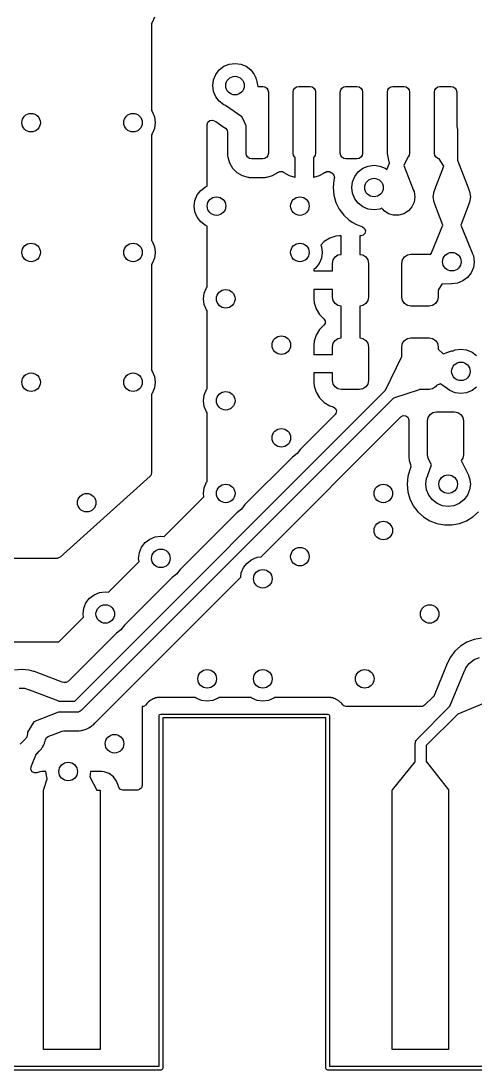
# Model space of a CAD drawing. Extents: x 90 to 175, y -109.5 to -35.9.
# Drawn here: x 111.23 to 123.47, y -109.55 to -81.26 of the extents above; entities that cross this region are included whole.
import ezdxf

# ---------------------------------------------------------------- set-up
doc = ezdxf.new("R2010")
doc.units = 0
doc.layers.add('BLACK', color=7, linetype='CONTINUOUS')

msp = doc.modelspace()

# ---------------------------------------------------------------- linework, layer by layer
at = {"layer": 'BLACK', "linetype": 'CONTINUOUS'}
for p, q in [((114.829555, -81.155291), (114.769615, -81.3)), ((114.769615, -81.3), (114.75, -81.325562)), ((114.75, -81.325562), (114.75, -83.674437)), ((116.480385, -82.7), (116.575736, -82.575736)), ((116.575736, -82.575736), (116.7, -82.480385)), ((116.7, -82.480385), (116.844709, -82.420445)), ((116.844709, -82.420445), (117, -82.4)), ((117, -82.4), (117.155291, -82.420445)), ((117.155291, -82.420445), (117.3, -82.480385)), ((117.3, -82.480385), (117.424264, -82.575736)), ((117.424264, -82.575736), (117.519615, -82.7)), ((116.4, -83), (116.420445, -82.844709)), ((116.420445, -82.844709), (116.480385, -82.7)), ((117.519615, -82.7), (117.551026, -82.775834)), ((117.551026, -82.775834), (117.557083, -82.781909)), ((117.557083, -82.781909), (117.557617, -82.783529)), ((117.557617, -82.783529), (117.562816, -82.804297)), ((117.562816, -82.804297), (117.579555, -82.844709)), ((117.579555, -82.844709), (117.5869, -82.900505)), ((116.420445, -83.155291), (116.4, -83)), ((116.480385, -83.3), (116.420445, -83.155291)), ((117.5869, -82.900505), (117.618067, -83.025)), ((117.618067, -83.025), (117.75, -83.025)), ((117.75, -83.025), (117.807403, -83.036418)), ((117.807403, -83.036418), (117.856066, -83.068934)), ((117.856066, -83.068934), (117.888582, -83.117597)), ((117.888582, -83.117597), (117.9, -83.175)), ((117.9, -83.175), (117.9, -84.825)), ((118.57, -83.175), (118.581418, -83.117597)), ((118.57, -84.825), (118.57, -83.175)), ((118.581418, -83.117597), (118.613934, -83.068934)), ((118.613934, -83.068934), (118.662597, -83.036418)), ((118.662597, -83.036418), (118.72, -83.025)), ((118.72, -83.025), (119.02, -83.025)), ((119.02, -83.025), (119.077403, -83.036418)), ((119.077403, -83.036418), (119.126066, -83.068934)), ((119.126066, -83.068934), (119.158582, -83.117597)), ((119.158582, -83.117597), (119.17, -83.175)), ((119.17, -83.175), (119.17, -84.825)), ((119.84, -83.175), (119.851418, -83.117597)), ((119.84, -84.825), (119.84, -83.175)), ((119.851418, -83.117597), (119.883934, -83.068934)), ((119.883934, -83.068934), (119.932597, -83.036418)), ((119.932597, -83.036418), (119.99, -83.025)), ((119.99, -83.025), (120.29, -83.025)), ((120.29, -83.025), (120.347403, -83.036418)), ((120.347403, -83.036418), (120.396066, -83.068934)), ((120.396066, -83.068934), (120.428582, -83.117597)), ((120.428582, -83.117597), (120.44, -83.175)), ((120.44, -83.175), (120.44, -84.825)), ((121.11, -83.175), (121.121418, -83.117597)), ((121.11, -84.825), (121.11, -83.175)), ((121.121418, -83.117597), (121.153934, -83.068934)), ((121.153934, -83.068934), (121.202597, -83.036418)), ((121.202597, -83.036418), (121.26, -83.025)), ((121.26, -83.025), (121.56, -83.025)), ((121.56, -83.025), (121.617403, -83.036418)), ((121.617403, -83.036418), (121.666066, -83.068934)), ((121.666066, -83.068934), (121.698582, -83.117597)), ((121.698582, -83.117597), (121.71, -83.175)), ((121.71, -83.175), (121.71, -84.825)), ((122.38, -83.175), (122.391418, -83.117597)), ((122.38, -84.825), (122.38, -83.175)), ((122.391418, -83.117597), (122.423934, -83.068934)), ((122.423934, -83.068934), (122.472597, -83.036418)), ((122.472597, -83.036418), (122.53, -83.025)), ((122.53, -83.025), (122.83, -83.025)), ((122.83, -83.025), (122.887403, -83.036418)), ((122.887403, -83.036418), (122.936066, -83.068934)), ((122.936066, -83.068934), (122.968582, -83.117597)), ((122.968582, -83.117597), (122.98, -83.175)), ((122.98, -83.175), (122.98, -83.990423)), ((116.575736, -83.424264), (116.480385, -83.3)), ((116.7, -83.519615), (116.575736, -83.424264)), ((114.75, -83.674437), (114.769615, -83.7)), ((114.769615, -83.7), (114.829555, -83.844709)), ((116.74026, -83.536291), (116.7, -83.519615)), ((117.186181, -83.839925), (116.74026, -83.536291)), ((114.829555, -83.844709), (114.85, -84)), ((114.85, -84), (114.829555, -84.155291)), ((116.25, -84.052618), (116.269685, -83.985579)), ((116.269685, -83.985579), (116.322489, -83.939824)), ((116.322489, -83.939824), (116.391647, -83.92988)), ((116.391647, -83.92988), (116.439275, -83.94719)), ((116.439275, -83.94719), (116.479621, -83.972171)), ((116.479621, -83.972171), (116.508672, -83.990158)), ((116.508672, -83.990158), (116.644556, -84.082684)), ((117.21761, -83.905651), (117.186181, -83.839925)), ((117.29585, -84.069269), (117.21761, -83.905651)), ((122.98, -83.990423), (122.980165, -83.990757)), ((122.980165, -83.990757), (122.98019, -83.991353)), ((122.98019, -83.991353), (122.98191, -84.102488)), ((114.769615, -84.3), (114.75, -84.325562)), ((114.829555, -84.155291), (114.769615, -84.3)), ((116.25, -85.709674), (116.25, -84.052618)), ((116.644556, -84.082684), (116.745291, -84.151276)), ((116.745291, -84.151276), (116.789625, -84.205278)), ((116.789625, -84.205278), (116.7995, -84.253771)), ((116.7995, -84.253771), (116.7995, -84.890696)), ((117.3, -84.073801), (117.29585, -84.069269)), ((117.3, -84.825), (117.3, -84.073801)), ((122.98191, -84.102488), (122.985015, -84.114074)), ((122.985015, -84.114074), (122.994889, -84.131177)), ((122.994889, -84.131177), (122.994889, -84.150925)), ((122.994889, -84.150925), (123, -84.17)), ((123, -84.17), (123, -85.003325)), ((114.75, -84.325562), (114.75, -87.174437)), ((117.311418, -84.882403), (117.3, -84.825)), ((117.9, -84.825), (117.888582, -84.882403)), ((118.581418, -84.882403), (118.57, -84.825)), ((119.17, -84.825), (119.158582, -84.882403)), ((119.851418, -84.882403), (119.84, -84.825)), ((120.44, -84.825), (120.428582, -84.882403)), ((121.121418, -84.882403), (121.11, -84.825)), ((121.71, -84.825), (121.698582, -84.882403)), ((122.391418, -84.882403), (122.38, -84.825)), ((116.7995, -84.890696), (116.802401, -84.927567)), ((116.802401, -84.927567), (116.802402, -84.927573)), ((116.802402, -84.927573), (116.848254, -85.085393)), ((116.848254, -85.085393), (116.848255, -85.085396)), ((116.848255, -85.085396), (116.931917, -85.226862)), ((117.343934, -84.931066), (117.311418, -84.882403)), ((117.392597, -84.963582), (117.343934, -84.931066)), ((117.45, -84.975), (117.392597, -84.963582)), ((117.75, -84.975), (117.45, -84.975)), ((117.807403, -84.963582), (117.75, -84.975)), ((117.856066, -84.931066), (117.807403, -84.963582)), ((117.888582, -84.882403), (117.856066, -84.931066)), ((118.613934, -84.931066), (118.581418, -84.882403)), ((118.62, -84.935119), (118.613934, -84.931066)), ((118.62, -85.472295), (118.62, -84.935119)), ((119.126066, -84.931066), (119.12, -84.935119)), ((119.12, -84.935119), (119.12, -85.472295)), ((119.158582, -84.882403), (119.126066, -84.931066)), ((119.883934, -84.931066), (119.851418, -84.882403)), ((119.932597, -84.963582), (119.883934, -84.931066)), ((119.99, -84.975), (119.932597, -84.963582)), ((120.29, -84.975), (119.99, -84.975)), ((120.347403, -84.963582), (120.29, -84.975)), ((120.396066, -84.931066), (120.347403, -84.963582)), ((120.428582, -84.882403), (120.396066, -84.931066)), ((120.594709, -85.170445), (120.75, -85.15)), ((120.75, -85.15), (120.905291, -85.170445)), ((121.097167, -85.266577), (121.16376, -85.093946)), ((121.122134, -84.883474), (121.121418, -84.882403)), ((121.12202, -84.885411), (121.122134, -84.883474)), ((121.16376, -85.093946), (121.12202, -84.885411)), ((121.664624, -84.934317), (121.558989, -85.152922)), ((121.558989, -85.152922), (121.807838, -85.798026)), ((121.664845, -84.931881), (121.664624, -84.934317)), ((121.666066, -84.931066), (121.664845, -84.931881)), ((121.698582, -84.882403), (121.666066, -84.931066)), ((122.423934, -84.931066), (122.391418, -84.882403)), ((122.472597, -84.963582), (122.423934, -84.931066)), ((122.508936, -84.97081), (122.472597, -84.963582)), ((122.509637, -84.974313), (122.508936, -84.97081)), ((122.634709, -85.169256), (122.509637, -84.974313)), ((123, -85.003325), (123.000246, -85.003427)), ((123.000246, -85.003427), (123.002889, -85.007489)), ((123.002889, -85.007489), (123.307838, -85.798026)), ((116.931917, -85.226862), (116.931923, -85.22687)), ((116.931923, -85.22687), (117.048129, -85.343076)), ((117.048129, -85.343076), (117.048133, -85.343079)), ((117.048133, -85.343079), (117.048135, -85.343081)), ((117.048135, -85.343081), (117.189602, -85.426744)), ((117.189602, -85.426744), (117.227994, -85.437898)), ((117.227994, -85.437898), (117.347426, -85.472597)), ((117.894191, -85.460505), (118.010398, -85.426744)), ((118.010398, -85.426744), (118.151865, -85.343081)), ((118.151865, -85.343081), (118.15187, -85.343076)), ((118.15187, -85.343076), (118.158026, -85.338301)), ((118.158026, -85.338301), (118.159839, -85.340638)), ((118.159839, -85.340638), (118.208949, -85.313798)), ((118.208949, -85.313798), (118.278643, -85.318756)), ((118.278643, -85.318756), (118.310996, -85.339551)), ((118.310996, -85.339551), (118.312278, -85.3379)), ((118.312278, -85.3379), (118.318447, -85.342685)), ((118.318447, -85.342685), (118.459801, -85.426281)), ((118.459801, -85.426281), (118.617514, -85.4721)), ((119.122486, -85.4721), (119.280198, -85.426281)), ((119.280198, -85.426281), (119.42155, -85.342686)), ((119.42155, -85.342686), (119.427717, -85.337903)), ((119.427717, -85.337903), (119.42963, -85.340369)), ((119.42963, -85.340369), (119.478222, -85.313802)), ((119.478222, -85.313802), (119.547917, -85.318749)), ((119.547917, -85.318749), (119.580762, -85.339853)), ((119.580762, -85.339853), (119.581969, -85.338298)), ((119.581969, -85.338298), (119.588138, -85.343083)), ((119.588138, -85.343083), (119.620059, -85.361961)), ((119.620059, -85.361961), (119.667743, -85.41303)), ((119.667743, -85.41303), (119.680246, -85.481772)), ((120.230385, -85.45), (120.325736, -85.325736)), ((120.325736, -85.325736), (120.45, -85.230385)), ((120.45, -85.230385), (120.594709, -85.170445)), ((120.905291, -85.170445), (121.05, -85.230385)), ((121.05, -85.230385), (121.097167, -85.266577)), ((122.392161, -85.798026), (122.634709, -85.169256)), ((116.2, -85.730385), (116.25, -85.709674)), ((117.347426, -85.472597), (117.347429, -85.472597)), ((117.347429, -85.472597), (117.347431, -85.472598)), ((117.347431, -85.472598), (117.359722, -85.473565)), ((117.359722, -85.473565), (117.384304, -85.4755)), ((117.384304, -85.4755), (117.384306, -85.4755)), ((117.384306, -85.4755), (117.815696, -85.4755)), ((117.815696, -85.4755), (117.834131, -85.474049)), ((117.834131, -85.474049), (117.852569, -85.472598)), ((117.852569, -85.472598), (117.852571, -85.472597)), ((117.852571, -85.472597), (117.852573, -85.472597)), ((117.852573, -85.472597), (117.894191, -85.460505)), ((118.617514, -85.4721), (118.617511, -85.4721)), ((118.617511, -85.4721), (118.619998, -85.472295)), ((118.619998, -85.472295), (118.62, -85.472295)), ((119.12, -85.472295), (119.120001, -85.472295)), ((119.120001, -85.472295), (119.122486, -85.4721)), ((119.663602, -85.546919), (119.644785, -85.749999)), ((119.676205, -85.502626), (119.663602, -85.546919)), ((119.680246, -85.481772), (119.676205, -85.502626)), ((120.15, -85.75), (120.170445, -85.594709)), ((120.170445, -85.594709), (120.230385, -85.45)), ((115.920445, -86.094709), (115.980385, -85.95)), ((115.980385, -85.95), (116.075736, -85.825736)), ((116.075736, -85.825736), (116.2, -85.730385)), ((119.644785, -85.749999), (119.644785, -85.75)), ((119.644785, -85.75), (119.663602, -85.953082)), ((119.663602, -85.953082), (119.719417, -86.149247)), ((120.170445, -85.905291), (120.15, -85.75)), ((120.230385, -86.05), (120.170445, -85.905291)), ((121.807618, -85.806978), (121.806449, -85.80812)), ((121.806449, -85.80812), (121.829746, -85.859134)), ((121.807838, -85.798026), (121.807618, -85.806978)), ((121.829746, -85.859134), (121.85, -86)), ((121.85, -86), (121.829746, -86.140866)), ((122.35, -86), (122.370254, -85.859134)), ((122.370254, -86.140866), (122.35, -86)), ((122.370254, -85.859134), (122.393591, -85.808031)), ((122.392259, -85.806694), (122.392161, -85.798026)), ((122.393591, -85.808031), (122.392259, -85.806694)), ((123.307618, -85.806978), (123.306449, -85.80812)), ((123.306449, -85.80812), (123.329746, -85.859134)), ((123.307838, -85.798026), (123.307618, -85.806978)), ((123.329746, -85.859134), (123.35, -86)), ((123.35, -86), (123.329746, -86.140866)), ((115.9, -86.25), (115.920445, -86.094709)), ((115.920445, -86.405291), (115.9, -86.25)), ((119.719417, -86.149247), (119.719422, -86.14926)), ((119.719422, -86.14926), (119.810327, -86.331821)), ((120.325736, -86.174264), (120.230385, -86.05)), ((120.45, -86.269615), (120.325736, -86.174264)), ((120.594709, -86.329555), (120.45, -86.269615)), ((121.770627, -86.27032), (121.67743, -86.377875)), ((121.829746, -86.140866), (121.770627, -86.27032)), ((122.39355, -86.191877), (122.370254, -86.140866)), ((122.392161, -86.201973), (122.392381, -86.193021)), ((122.609862, -86.766331), (122.392161, -86.201973)), ((122.392381, -86.193021), (122.39355, -86.191877)), ((123.307838, -86.201973), (123.090137, -86.766331)), ((123.329746, -86.140866), (123.306408, -86.191968)), ((123.306408, -86.191968), (123.30774, -86.193305)), ((123.30774, -86.193305), (123.307838, -86.201973)), ((115.980385, -86.55), (115.920445, -86.405291)), ((116.075736, -86.674264), (115.980385, -86.55)), ((119.810327, -86.331821), (119.933237, -86.494581)), ((119.933237, -86.494581), (120.083958, -86.63198)), ((120.75, -86.35), (120.594709, -86.329555)), ((120.905291, -86.329555), (120.75, -86.35)), ((120.960783, -86.306569), (120.905291, -86.329555)), ((120.973796, -86.321587), (120.960783, -86.306569)), ((120.988447, -86.342263), (120.973796, -86.321587)), ((120.989703, -86.343756), (120.988447, -86.342263)), ((120.99487, -86.345908), (120.989703, -86.343756)), ((121.02257, -86.377875), (120.99487, -86.345908)), ((121.142292, -86.454816), (121.02257, -86.377875)), ((121.278843, -86.494911), (121.142292, -86.454816)), ((121.421157, -86.494911), (121.278843, -86.494911)), ((121.557708, -86.454816), (121.421157, -86.494911)), ((121.67743, -86.377875), (121.557708, -86.454816)), ((116.2, -86.769615), (116.075736, -86.674264)), ((116.25, -86.790325), (116.2, -86.769615)), ((116.25, -88), (116.25, -86.790325)), ((120.083958, -86.63198), (120.08396, -86.631982)), ((120.08396, -86.631982), (120.183141, -86.693392)), ((120.183141, -86.693392), (120.257363, -86.739348)), ((120.257363, -86.739348), (120.440701, -86.810373)), ((120.440701, -86.810373), (120.496102, -86.852946)), ((120.496102, -86.852946), (120.519693, -86.918713)), ((122.300174, -87.509584), (122.609862, -86.766331)), ((123.090137, -86.766331), (123.399825, -87.509584)), ((119.554785, -87.115096), (119.406808, -87.20637)), ((119.55479, -87.115094), (119.554785, -87.115096)), ((119.719826, -87.060407), (119.55479, -87.115094)), ((119.821684, -87.05), (119.719826, -87.060407)), ((119.865, -87.05), (119.821684, -87.05)), ((119.865, -87.551243), (119.865, -87.05)), ((120.395907, -87.05), (120.365, -87.05)), ((120.365, -87.05), (120.365, -87.551243)), ((120.453958, -87.035572), (120.395907, -87.05)), ((120.503982, -86.986793), (120.453958, -87.035572)), ((120.519693, -86.918713), (120.503982, -86.986793)), ((114.75, -87.174437), (114.769615, -87.2)), ((114.769615, -87.2), (114.829555, -87.344709)), ((114.829555, -87.344709), (114.85, -87.5)), ((119.406808, -87.20637), (119.311663, -87.301514)), ((119.311663, -87.301514), (119.329555, -87.344709)), ((119.329555, -87.344709), (119.35, -87.5)), ((114.829555, -87.655291), (114.769615, -87.8)), ((114.85, -87.5), (114.829555, -87.655291)), ((119.329555, -87.655291), (119.269615, -87.8)), ((119.35, -87.5), (119.329555, -87.655291)), ((119.6275, -87.79375), (119.646054, -87.700471)), ((119.646054, -87.700471), (119.698893, -87.621393)), ((119.698893, -87.621393), (119.777971, -87.568554)), ((119.777971, -87.568554), (119.865, -87.551243)), ((120.365, -87.551243), (120.452029, -87.568554)), ((120.452029, -87.568554), (120.531107, -87.621393)), ((120.531107, -87.621393), (120.583946, -87.700471)), ((120.583946, -87.700471), (120.6025, -87.79375)), ((121.5025, -87.79375), (121.521054, -87.700471)), ((121.521054, -87.700471), (121.573893, -87.621393)), ((121.573893, -87.621393), (121.652971, -87.568554)), ((121.652971, -87.568554), (121.74625, -87.55)), ((121.74625, -87.55), (122.23375, -87.55)), ((122.23375, -87.55), (122.239999, -87.551243)), ((122.239999, -87.551243), (122.242754, -87.55073)), ((122.242754, -87.55073), (122.273965, -87.553262)), ((122.273965, -87.553262), (122.290361, -87.528432)), ((122.290361, -87.528432), (122.297778, -87.523418)), ((122.297778, -87.523418), (122.299891, -87.523618)), ((122.299891, -87.523618), (122.301454, -87.519845)), ((122.300158, -87.518545), (122.300172, -87.50959)), ((122.301454, -87.519845), (122.300158, -87.518545)), ((122.300172, -87.50959), (122.300174, -87.509584)), ((123.399844, -87.518539), (123.398544, -87.519843)), ((123.398544, -87.519843), (123.429555, -87.594709)), ((123.399825, -87.509584), (123.399844, -87.518539)), ((123.429555, -87.594709), (123.45, -87.75)), ((114.769615, -87.8), (114.75, -87.825562)), ((114.75, -87.825562), (114.75, -90.674437)), ((119.174264, -87.924264), (119.1275, -87.960147)), ((119.1275, -87.960147), (119.1275, -88)), ((119.269615, -87.8), (119.174264, -87.924264)), ((119.6275, -88), (119.6275, -87.79375)), ((120.6025, -87.79375), (120.6025, -88.70625)), ((121.5025, -88.70625), (121.5025, -87.79375)), ((123.429555, -87.905291), (123.369615, -88.05)), ((123.45, -87.75), (123.429555, -87.905291)), ((116.25, -88.424437), (116.25, -88)), ((119.1275, -88), (119.6275, -88)), ((123.15, -88.269615), (123.005291, -88.329555)), ((123.274264, -88.174264), (123.15, -88.269615)), ((123.369615, -88.05), (123.274264, -88.174264)), ((116.170445, -88.594709), (116.230385, -88.45)), ((116.230385, -88.45), (116.25, -88.424437)), ((119.6275, -88.5), (119.1275, -88.5)), ((119.1275, -88.5), (119.1275, -88.755815)), ((119.6275, -88.70625), (119.6275, -88.5)), ((122.483375, -88.52012), (122.4775, -88.524532)), ((122.4775, -88.524532), (122.4775, -88.70625)), ((122.582681, -88.35215), (122.483375, -88.52012)), ((122.838407, -88.350093), (122.582681, -88.35215)), ((122.841351, -88.348861), (122.838407, -88.350093)), ((122.85, -88.35), (122.841351, -88.348861)), ((123.005291, -88.329555), (122.85, -88.35)), ((116.15, -88.75), (116.170445, -88.594709)), ((116.170445, -88.905291), (116.15, -88.75)), ((119.1275, -88.755815), (119.137907, -88.857673)), ((119.646054, -88.799529), (119.6275, -88.70625)), ((119.698893, -88.878607), (119.646054, -88.799529)), ((120.583946, -88.799529), (120.531107, -88.878607)), ((120.6025, -88.70625), (120.583946, -88.799529)), ((121.521054, -88.799529), (121.5025, -88.70625)), ((121.573893, -88.878607), (121.521054, -88.799529)), ((122.458946, -88.799529), (122.406107, -88.878607)), ((122.4775, -88.70625), (122.458946, -88.799529)), ((116.230385, -89.05), (116.170445, -88.905291)), ((116.25, -89.075562), (116.230385, -89.05)), ((116.25, -91.174437), (116.25, -89.075562)), ((119.137907, -88.857673), (119.192594, -89.022709)), ((119.192594, -89.022709), (119.192596, -89.022714)), ((119.192596, -89.022714), (119.28387, -89.170691)), ((119.777971, -88.931446), (119.698893, -88.878607)), ((119.865, -88.948756), (119.777971, -88.931446)), ((119.865, -89.801243), (119.865, -88.948756)), ((120.452029, -88.931446), (120.365, -88.948756)), ((120.365, -88.948756), (120.365, -89.801243)), ((120.531107, -88.878607), (120.452029, -88.931446)), ((121.652971, -88.931446), (121.573893, -88.878607)), ((121.74625, -88.95), (121.652971, -88.931446)), ((122.23375, -88.95), (121.74625, -88.95)), ((122.327029, -88.931446), (122.23375, -88.95)), ((122.406107, -88.878607), (122.327029, -88.931446)), ((119.28387, -89.170691), (119.400498, -89.287319)), ((119.400498, -89.287319), (119.433983, -89.348642)), ((119.433983, -89.348642), (119.428999, -89.418334)), ((119.28387, -89.579308), (119.192596, -89.727285)), ((119.400498, -89.462681), (119.28387, -89.579308)), ((119.428999, -89.418334), (119.400498, -89.462681)), ((119.137907, -89.892326), (119.1275, -89.994184)), ((119.192594, -89.72729), (119.137907, -89.892326)), ((119.192596, -89.727285), (119.192594, -89.72729)), ((119.6275, -90.04375), (119.646054, -89.950471)), ((119.646054, -89.950471), (119.698893, -89.871393)), ((119.698893, -89.871393), (119.777971, -89.818554)), ((119.777971, -89.818554), (119.865, -89.801243)), ((120.365, -89.801243), (120.452029, -89.818554)), ((120.452029, -89.818554), (120.531107, -89.871393)), ((120.531107, -89.871393), (120.583946, -89.950471)), ((120.583946, -89.950471), (120.6025, -90.04375)), ((121.5025, -90.04375), (121.521054, -89.950471)), ((121.521054, -89.950471), (121.573893, -89.871393)), ((121.573893, -89.871393), (121.652971, -89.818554)), ((121.652971, -89.818554), (121.74625, -89.8)), ((121.74625, -89.8), (122.23375, -89.8)), ((122.23375, -89.8), (122.327029, -89.818554)), ((122.327029, -89.818554), (122.406107, -89.871393)), ((122.406107, -89.871393), (122.458946, -89.950471)), ((122.458946, -89.950471), (122.4775, -90.04375)), ((119.1275, -89.994184), (119.1275, -90.25)), ((119.1275, -90.25), (119.6275, -90.25)), ((119.6275, -90.25), (119.6275, -90.04375)), ((120.6025, -90.04375), (120.6025, -90.95625)), ((121.5025, -90.303724), (121.5025, -90.04375)), ((122.4775, -90.04375), (122.4775, -90.109618)), ((122.4775, -90.109618), (122.478208, -90.10941)), ((122.478208, -90.10941), (122.484925, -90.112466)), ((122.484925, -90.112466), (122.613613, -90.231841)), ((122.613613, -90.231841), (122.85364, -90.156666)), ((122.85364, -90.156666), (122.862558, -90.157463)), ((122.862558, -90.157463), (122.863949, -90.158983)), ((122.863949, -90.158983), (122.938164, -90.128243)), ((122.938164, -90.128243), (123.093455, -90.107798)), ((123.093455, -90.107798), (123.248746, -90.128243)), ((123.248746, -90.128243), (123.393455, -90.188183)), ((123.393455, -90.188183), (123.517719, -90.283534)), ((121.060518, -91.213479), (121.497704, -90.308001)), ((121.497704, -90.308001), (121.5025, -90.303724)), ((114.75, -90.674437), (114.769615, -90.7)), ((114.769615, -90.7), (114.829555, -90.844709)), ((119.6275, -90.75), (119.1275, -90.75)), ((119.1275, -90.75), (119.1275, -91.005815)), ((119.6275, -90.95625), (119.6275, -90.75)), ((114.829555, -90.844709), (114.85, -91)), ((114.85, -91), (114.829555, -91.155291)), ((119.1275, -91.005815), (119.137907, -91.107673)), ((119.646054, -91.049529), (119.6275, -90.95625)), ((119.698893, -91.128607), (119.646054, -91.049529)), ((120.583946, -91.049529), (120.531107, -91.128607)), ((120.6025, -90.95625), (120.583946, -91.049529)), ((122.432724, -91.088771), (122.406107, -91.128607)), ((122.438833, -91.088645), (122.432724, -91.088771)), ((122.538859, -91.04476), (122.438833, -91.088645)), ((122.661218, -91.126721), (122.538859, -91.04476)), ((112.677868, -99.6), (121.059369, -91.218498)), ((114.769615, -91.3), (114.75, -91.325562)), ((114.75, -91.325562), (114.75, -93.444775)), ((114.829555, -91.155291), (114.769615, -91.3)), ((116.15, -91.5), (116.170445, -91.344709)), ((116.170445, -91.344709), (116.230385, -91.2)), ((116.230385, -91.2), (116.25, -91.174437)), ((119.137907, -91.107673), (119.192594, -91.272709)), ((119.192594, -91.272709), (119.192596, -91.272714)), ((119.192596, -91.272714), (119.28387, -91.420691)), ((119.777971, -91.181446), (119.698893, -91.128607)), ((119.87125, -91.2), (119.777971, -91.181446)), ((120.35875, -91.2), (119.87125, -91.2)), ((120.452029, -91.181446), (120.35875, -91.2)), ((120.531107, -91.128607), (120.452029, -91.181446)), ((121.059369, -91.218498), (121.060518, -91.213479)), ((121.971513, -91.202597), (121.275871, -91.430852)), ((121.975814, -91.2), (121.971513, -91.202597)), ((122.23375, -91.2), (121.975814, -91.2)), ((122.327029, -91.181446), (122.23375, -91.2)), ((122.406107, -91.128607), (122.327029, -91.181446)), ((122.666275, -91.128262), (122.661218, -91.126721)), ((122.669191, -91.132062), (122.666275, -91.128262)), ((122.793455, -91.227413), (122.669191, -91.132062)), ((122.938164, -91.287353), (122.793455, -91.227413)), ((123.093455, -91.307798), (122.938164, -91.287353)), ((123.248746, -91.287353), (123.093455, -91.307798)), ((123.393455, -91.227413), (123.248746, -91.287353)), ((123.517719, -91.132062), (123.393455, -91.227413)), ((121.271603, -91.430528), (112.846066, -99.856066)), ((116.170445, -91.655291), (116.15, -91.5)), ((116.230385, -91.8), (116.170445, -91.655291)), ((119.28387, -91.420691), (119.406808, -91.543629)), ((119.406808, -91.543629), (119.554785, -91.634903)), ((119.554785, -91.634903), (119.554792, -91.634906)), ((119.554792, -91.634906), (119.649649, -91.666338)), ((119.649649, -91.666338), (119.707094, -91.70611)), ((121.275871, -91.430852), (121.271603, -91.430528)), ((116.25, -91.825562), (116.230385, -91.8)), ((116.25, -93.674437), (116.25, -91.825562)), ((117.703295, -95.706648), (121.477819, -91.932126)), ((119.698327, -91.871725), (118.768172, -92.801879)), ((119.721603, -91.839402), (119.698327, -91.871725)), ((119.707094, -91.70611), (119.733918, -91.770626)), ((119.733918, -91.770626), (119.721603, -91.839402)), ((121.477819, -91.932126), (121.539142, -91.898641)), ((121.539142, -91.898641), (121.608834, -91.903625)), ((121.608834, -91.903625), (121.664767, -91.945497)), ((121.664767, -91.945497), (121.689184, -92.010961)), ((122.19, -92.04375), (122.208554, -91.950471)), ((122.208554, -91.950471), (122.261393, -91.871393)), ((122.261393, -91.871393), (122.340471, -91.818554)), ((122.340471, -91.818554), (122.43375, -91.8)), ((122.43375, -91.8), (122.92125, -91.8)), ((122.92125, -91.8), (123.014529, -91.818554)), ((123.014529, -91.818554), (123.093607, -91.871393)), ((123.093607, -91.871393), (123.146446, -91.950471)), ((123.146446, -91.950471), (123.165, -92.04375)), ((121.689184, -92.010961), (121.6895, -92.019807)), ((121.6895, -92.019807), (121.6895, -93.005855)), ((122.19, -92.95625), (122.19, -92.04375)), ((123.165, -92.04375), (123.165, -92.95625)), ((118.551879, -93.018172), (117.268171, -94.301881)), ((118.674264, -92.924264), (118.551879, -93.018172)), ((118.768172, -92.801879), (118.674264, -92.924264)), ((121.6895, -93.005855), (121.699913, -93.107778)), ((122.208554, -93.049529), (122.19, -92.95625)), ((122.21187, -93.054492), (122.208554, -93.049529)), ((122.212008, -93.056448), (122.21187, -93.054492)), ((122.297361, -93.227431), (122.212008, -93.056448)), ((123.146446, -93.049529), (123.102369, -93.115493)), ((123.165, -92.95625), (123.146446, -93.049529)), ((121.699913, -93.107778), (121.737423, -93.220976)), ((121.719421, -93.350738), (121.714729, -93.367228)), ((121.720111, -93.348956), (121.719421, -93.350738)), ((121.72157, -93.344743), (121.720111, -93.348956)), ((121.721699, -93.344324), (121.72157, -93.344743)), ((121.736861, -93.300638), (121.721699, -93.344324)), ((121.739825, -93.290804), (121.736861, -93.300638)), ((121.737423, -93.220976), (121.739825, -93.290804)), ((122.199284, -93.509983), (122.297361, -93.227431)), ((123.102369, -93.115493), (123.268479, -93.44852)), ((114.708952, -93.536943), (112.285369, -95.718168)), ((114.730315, -93.511814), (114.708952, -93.536943)), ((114.75, -93.444775), (114.730315, -93.511814)), ((121.663602, -93.546919), (121.644785, -93.749999)), ((121.709007, -93.387336), (121.663602, -93.546919)), ((121.710071, -93.383014), (121.709007, -93.387336)), ((121.71039, -93.381479), (121.710071, -93.383014)), ((121.714729, -93.367228), (121.71039, -93.381479)), ((122.15, -93.75), (122.170445, -93.594709)), ((122.170445, -93.594709), (122.201344, -93.520109)), ((122.199521, -93.51828), (122.199284, -93.509983)), ((122.201344, -93.520109), (122.199521, -93.51828)), ((123.268479, -93.44852), (123.269615, -93.45)), ((123.269615, -93.45), (123.271561, -93.454698)), ((123.271561, -93.454698), (123.298735, -93.509178)), ((123.299361, -93.518111), (123.298322, -93.519306)), ((123.298322, -93.519306), (123.329555, -93.594709)), ((123.298735, -93.509178), (123.299361, -93.518111)), ((123.329555, -93.594709), (123.35, -93.75)), ((116.15, -94), (116.170445, -93.844709)), ((116.170445, -93.844709), (116.230385, -93.7)), ((116.230385, -93.7), (116.25, -93.674437)), ((121.644785, -93.749999), (121.644785, -93.75)), ((121.644785, -93.75), (121.663602, -93.953082)), ((122.170445, -93.905291), (122.15, -93.75)), ((122.230385, -94.05), (122.170445, -93.905291)), ((123.329555, -93.905291), (123.269615, -94.05)), ((123.35, -93.75), (123.329555, -93.905291)), ((115.088366, -95.161633), (116.161633, -94.088366)), ((116.161633, -94.088366), (116.15, -94)), ((121.663602, -93.953082), (121.719417, -94.149247)), ((121.719417, -94.149247), (121.719422, -94.14926)), ((121.719422, -94.14926), (121.810327, -94.331821)), ((122.325736, -94.174264), (122.230385, -94.05)), ((122.45, -94.269615), (122.325736, -94.174264)), ((123.174264, -94.174264), (123.05, -94.269615)), ((123.269615, -94.05), (123.174264, -94.174264)), ((117.174264, -94.424264), (117.051881, -94.518171)), ((117.268171, -94.301881), (117.174264, -94.424264)), ((121.810327, -94.331821), (121.933237, -94.494581)), ((121.933237, -94.494581), (122.083958, -94.63198)), ((122.594709, -94.329555), (122.45, -94.269615)), ((122.75, -94.35), (122.594709, -94.329555)), ((122.905291, -94.329555), (122.75, -94.35)), ((123.05, -94.269615), (122.905291, -94.329555)), ((123.416041, -94.631981), (123.566764, -94.494579)), ((117.051881, -94.518171), (115.51817, -96.051883)), ((122.083958, -94.63198), (122.08396, -94.631982)), ((122.08396, -94.631982), (122.111849, -94.64925)), ((122.111849, -94.64925), (122.257363, -94.739348)), ((122.257363, -94.739348), (122.447544, -94.813024)), ((123.052456, -94.813024), (123.242637, -94.739348)), ((123.242637, -94.739348), (123.416041, -94.631981)), ((122.447544, -94.813024), (122.648024, -94.8505)), ((122.648024, -94.8505), (122.648026, -94.8505)), ((122.648026, -94.8505), (122.851974, -94.8505)), ((122.851974, -94.8505), (122.851976, -94.8505)), ((122.851976, -94.8505), (123.052456, -94.813024)), ((114.480385, -95.45), (114.575736, -95.325736)), ((114.575736, -95.325736), (114.7, -95.230385)), ((114.7, -95.230385), (114.844709, -95.170445)), ((114.844709, -95.170445), (115, -95.15)), ((115, -95.15), (115.088366, -95.161633)), ((114.4, -95.75), (114.420445, -95.594709)), ((114.420445, -95.594709), (114.480385, -95.45)), ((112.202417, -95.75), (110.075563, -95.75)), ((112.22237, -95.748384), (112.202417, -95.75)), ((112.285369, -95.718168), (112.22237, -95.748384)), ((113.588366, -96.661633), (114.411633, -95.838366)), ((114.411633, -95.838366), (114.4, -95.75)), ((117.230385, -96.0005), (117.325736, -95.876236)), ((117.325736, -95.876236), (117.45, -95.780885)), ((117.45, -95.780885), (117.594709, -95.720945)), ((117.594709, -95.720945), (117.703295, -95.706648)), ((115.424264, -96.174264), (115.301883, -96.268169)), ((115.51817, -96.051883), (115.424264, -96.174264)), ((117.156148, -96.253795), (117.170445, -96.145209)), ((117.170445, -96.145209), (117.230385, -96.0005)), ((113.223713, -100.186231), (117.156148, -96.253795)), ((115.301883, -96.268169), (114.018168, -97.551884)), ((113.075736, -96.825736), (113.2, -96.730385)), ((113.2, -96.730385), (113.344709, -96.670445)), ((113.344709, -96.670445), (113.5, -96.65)), ((113.5, -96.65), (113.588366, -96.661633)), ((112.920445, -97.094709), (112.980385, -96.95)), ((112.980385, -96.95), (113.075736, -96.825736)), ((112.9, -97.25), (112.920445, -97.094709)), ((112.911633, -97.338366), (112.9, -97.25)), ((112.25, -98), (112.911633, -97.338366)), ((114.018168, -97.551884), (113.924264, -97.674264)), ((113.801885, -97.768168), (112.506873, -99.063181)), ((113.924264, -97.674264), (113.801885, -97.768168)), ((109.790014, -98), (112.25, -98)), ((123.083958, -98.118019), (122.933237, -98.255418)), ((123.08396, -98.118017), (123.083958, -98.118019)), ((123.257357, -98.010655), (123.08396, -98.118017)), ((123.257364, -98.010651), (123.257357, -98.010655)), ((123.447541, -97.936977), (123.257364, -98.010651)), ((123.447544, -97.936976), (123.447541, -97.936976)), ((123.447541, -97.936976), (123.447541, -97.936977)), ((123.648024, -97.8995), (123.447544, -97.936976)), ((122.810327, -98.418178), (122.735026, -98.569403)), ((122.933237, -98.255418), (122.810327, -98.418178)), ((123.45, -98.480385), (123.594709, -98.420445)), ((122.72379, -98.588742), (122.370966, -99.445597)), ((122.723792, -98.588737), (122.72379, -98.588742)), ((122.732913, -98.573291), (122.723792, -98.588737)), ((122.735026, -98.569403), (122.732913, -98.573291)), ((123.199375, -98.774865), (123.230385, -98.7)), ((123.230385, -98.7), (123.325736, -98.575736)), ((123.325736, -98.575736), (123.45, -98.480385)), ((111.25, -98.744659), (111.05387, -98.763975)), ((111.44613, -98.763975), (111.25, -98.744659)), ((111.569122, -98.801284), (111.44613, -98.763975)), ((111.588838, -98.80555), (111.569122, -98.801284)), ((111.588888, -98.805556), (111.588838, -98.80555)), ((111.588893, -98.805557), (111.588888, -98.805556)), ((111.588896, -98.805558), (111.588893, -98.805557)), ((111.633903, -98.820534), (111.588896, -98.805558)), ((111.633911, -98.820537), (111.633903, -98.820534)), ((112.335541, -99.091191), (111.63391, -98.820536)), ((111.63391, -98.820536), (111.633911, -98.820537)), ((122.798374, -99.735253), (123.191215, -98.781212)), ((123.191215, -98.781212), (123.197533, -98.774869)), ((123.197533, -98.774869), (123.199375, -98.774865)), ((111.178843, -99.255089), (111.321157, -99.255089)), ((111.321157, -99.255089), (111.447581, -99.29221)), ((111.447581, -99.29221), (111.451973, -99.292161)), ((111.451973, -99.292161), (112.242511, -99.597111)), ((112.380169, -99.0995), (112.335541, -99.091191)), ((112.419192, -99.0995), (112.380169, -99.0995)), ((112.44555, -99.096666), (112.419192, -99.0995)), ((112.506873, -99.063181), (112.44555, -99.096666)), ((114.726625, -99.574623), (114.706, -99.592495)), ((114.726628, -99.574621), (114.726625, -99.574623)), ((114.751461, -99.56328), (114.726628, -99.574621)), ((114.766982, -99.554805), (114.751461, -99.56328)), ((114.789945, -99.540048), (114.766982, -99.554805)), ((114.789947, -99.540047), (114.789945, -99.540047)), ((114.789945, -99.540047), (114.789945, -99.540048)), ((114.803171, -99.536163), (114.789947, -99.540047)), ((114.816141, -99.532355), (114.803171, -99.536163)), ((114.83271, -99.526175), (114.816141, -99.532355)), ((114.857541, -99.514835), (114.83271, -99.526175)), ((114.857544, -99.514834), (114.857541, -99.514835)), ((114.884568, -99.510948), (114.857544, -99.514834)), ((114.901842, -99.50719), (114.884568, -99.510948)), ((114.928034, -99.499501), (114.901842, -99.50719)), ((114.928036, -99.4995), (114.928034, -99.499501)), ((114.928039, -99.4995), (114.928036, -99.4995)), ((115.071961, -99.4995), (114.928039, -99.4995)), ((115.923786, -99.4995), (115.071961, -99.4995)), ((115.95, -99.519615), (115.923786, -99.4995)), ((116.094709, -99.579555), (115.95, -99.519615)), ((116.25, -99.6), (116.094709, -99.579555)), ((116.405291, -99.579555), (116.25, -99.6)), ((116.55, -99.519615), (116.405291, -99.579555)), ((116.576214, -99.4995), (116.55, -99.519615)), ((117.423786, -99.4995), (116.576214, -99.4995)), ((117.45, -99.519615), (117.423786, -99.4995)), ((117.594709, -99.579555), (117.45, -99.519615)), ((117.75, -99.6), (117.594709, -99.579555)), ((117.905291, -99.579555), (117.75, -99.6)), ((118.05, -99.519615), (117.905291, -99.579555)), ((118.076214, -99.4995), (118.05, -99.519615)), ((119.535799, -99.4995), (118.076214, -99.4995)), ((119.571961, -99.4995), (119.535799, -99.4995)), ((119.571963, -99.4995), (119.571961, -99.4995)), ((119.598154, -99.50719), (119.571963, -99.4995)), ((119.615423, -99.510947), (119.598154, -99.50719)), ((119.642457, -99.514835), (119.615423, -99.510947)), ((119.667288, -99.526174), (119.642457, -99.514835)), ((119.683858, -99.532355), (119.667288, -99.526174)), ((119.710051, -99.540046), (119.683858, -99.532355)), ((119.710053, -99.540047), (119.710051, -99.540046)), ((119.733017, -99.554805), (119.710053, -99.540047)), ((119.733019, -99.554806), (119.733017, -99.554805)), ((119.748541, -99.563282), (119.733019, -99.554806)), ((119.773373, -99.574623), (119.748541, -99.563282)), ((119.787007, -99.586437), (119.773373, -99.574623)), ((119.794, -99.592496), (119.787007, -99.586437)), ((122.343987, -99.486065), (122.116372, -99.713681)), ((122.370966, -99.445597), (122.343987, -99.486065)), ((123.968785, -99.558785), (123.01475, -99.951624)), ((112.242511, -99.597111), (112.245545, -99.6)), ((112.245545, -99.6), (112.677868, -99.6)), ((112.828964, -99.865939), (112.815, -99.879904)), ((112.846066, -99.856066), (112.828964, -99.865939)), ((114.500379, -99.74962), (114.5, -99.75)), ((114.5, -99.75), (114.5, -99.915696)), ((114.532714, -99.744966), (114.500379, -99.74962)), ((114.591478, -99.707173), (114.532714, -99.744966)), ((114.59252, -99.705972), (114.591478, -99.707173)), ((114.603095, -99.69184), (114.59252, -99.705972)), ((114.617853, -99.668876), (114.603095, -99.69184)), ((114.617857, -99.668871), (114.617853, -99.668876)), ((114.638489, -99.650993), (114.617857, -99.668871)), ((114.650993, -99.638489), (114.638489, -99.650993)), ((114.668871, -99.617857), (114.650993, -99.638489)), ((114.668876, -99.617853), (114.668871, -99.617857)), ((114.69184, -99.603095), (114.668876, -99.617853)), ((114.706, -99.592495), (114.69184, -99.603095)), ((119.80816, -99.603095), (119.794, -99.592496)), ((119.831123, -99.617853), (119.80816, -99.603095)), ((119.831128, -99.617857), (119.831123, -99.617853)), ((119.849006, -99.638488), (119.831128, -99.617857)), ((119.86151, -99.650992), (119.849006, -99.638488)), ((119.882142, -99.668871), (119.86151, -99.650992)), ((119.882143, -99.668872), (119.882142, -99.668871)), ((119.896903, -99.69184), (119.882143, -99.668872)), ((119.907517, -99.706016), (119.896903, -99.69184)), ((119.908558, -99.707217), (119.907517, -99.706016)), ((119.935219, -99.730315), (119.908558, -99.707217)), ((120.002258, -99.75), (119.935219, -99.730315)), ((122.028691, -99.75), (120.002258, -99.75)), ((121.903934, -100.633934), (122.79769, -99.740177)), ((122.055049, -99.747166), (122.028691, -99.75)), ((122.116372, -99.713681), (122.055049, -99.747166)), ((122.797494, -99.739704), (122.798374, -99.735253)), ((122.79769, -99.740177), (122.797494, -99.739704)), ((112.242511, -99.902888), (111.572741, -100.161251)), ((112.246573, -99.900245), (112.242511, -99.902888)), ((112.246674, -99.9), (112.246573, -99.900245)), ((112.74, -99.9), (112.246674, -99.9)), ((112.759075, -99.894889), (112.74, -99.9)), ((112.778823, -99.894889), (112.759075, -99.894889)), ((112.795925, -99.885015), (112.778823, -99.894889)), ((112.815, -99.879904), (112.795925, -99.885015)), ((114.5, -99.915696), (114.4995, -99.922694)), ((114.4995, -99.922694), (114.4995, -101.876)), ((114.95, -100), (114.964645, -99.964645)), ((114.95, -109.45), (114.95, -100)), ((114.964645, -99.964645), (115, -99.95)), ((115, -99.95), (119.5, -99.95)), ((119.45, -100.05), (115.05, -100.05)), ((115.05, -100.05), (115.05, -109.5)), ((119.45, -109.5), (119.45, -100.05)), ((119.5, -99.95), (119.535355, -99.964645)), ((119.535355, -99.964645), (119.55, -100)), ((119.55, -100), (119.55, -109.45)), ((123.010516, -99.951615), (122.16, -100.802132)), ((123.01475, -99.951624), (123.010516, -99.951615)), ((111.572741, -100.161251), (111.4, -100.434154)), ((111.4, -100.434154), (111.4, -100.5)), ((112.106382, -100.497206), (112.33554, -100.408809)), ((112.33554, -100.408809), (112.380167, -100.4005)), ((112.380167, -100.4005), (112.654495, -100.4005)), ((112.654495, -100.4005), (112.670505, -100.402267)), ((112.670505, -100.402267), (112.670528, -100.402026)), ((112.670528, -100.402026), (112.678289, -100.402758)), ((112.678289, -100.402758), (112.678296, -100.40276)), ((112.678296, -100.40276), (112.750203, -100.4005)), ((112.750203, -100.4005), (112.780925, -100.4005)), ((112.780925, -100.4005), (112.78819, -100.399581)), ((112.78819, -100.399581), (112.794016, -100.399122)), ((112.794016, -100.399122), (112.842569, -100.397597)), ((112.842569, -100.397597), (112.862956, -100.391673)), ((112.862956, -100.391673), (112.881996, -100.387731)), ((112.881996, -100.387731), (112.903058, -100.385071)), ((112.903058, -100.385071), (112.948235, -100.367183)), ((112.948235, -100.367183), (112.953735, -100.3653)), ((112.953735, -100.3653), (113.000398, -100.351744)), ((113.000398, -100.351744), (113.018665, -100.340939)), ((113.018665, -100.340939), (113.036136, -100.33238)), ((113.036136, -100.33238), (113.055871, -100.324568)), ((113.055871, -100.324568), (113.095177, -100.29601)), ((113.095177, -100.29601), (113.100043, -100.292813)), ((113.100043, -100.292813), (113.141865, -100.268081)), ((113.141865, -100.268081), (113.15687, -100.253075)), ((113.15687, -100.253075), (113.171668, -100.240436)), ((113.171668, -100.240436), (113.17404, -100.238713)), ((113.17404, -100.238713), (113.188837, -100.227963)), ((113.188837, -100.227963), (113.219809, -100.190522)), ((113.219809, -100.190522), (113.223713, -100.186231)), ((111.356066, -100.606066), (111.202309, -100.759822)), ((111.365939, -100.588964), (111.356066, -100.606066)), ((111.379904, -100.575), (111.365939, -100.588964)), ((111.385015, -100.555925), (111.379904, -100.575)), ((111.394889, -100.538823), (111.385015, -100.555925)), ((111.4, -100.5), (111.394889, -100.519074)), ((111.394889, -100.519074), (111.394889, -100.538823)), ((111.859627, -100.741368), (111.864904, -100.720808)), ((111.864904, -100.720808), (111.871206, -100.702403)), ((111.871206, -100.702403), (111.879636, -100.682926)), ((111.879636, -100.682926), (111.885031, -100.648855)), ((111.885031, -100.648855), (111.91496, -100.585722)), ((111.91496, -100.585722), (111.962878, -100.552562)), ((111.962878, -100.552562), (112.024878, -100.528646)), ((112.024878, -100.528646), (112.106382, -100.497206)), ((121.86, -100.74), (121.865111, -100.720925)), ((121.865111, -100.701177), (121.874984, -100.684074)), ((121.865111, -100.720925), (121.865111, -100.701177)), ((121.874984, -100.684074), (121.880096, -100.665)), ((121.880096, -100.665), (121.89406, -100.651035)), ((121.89406, -100.651035), (121.903934, -100.633934)), ((111.66794, -101.005202), (111.71719, -100.952755)), ((111.71719, -100.952755), (111.738912, -100.931034)), ((111.738912, -100.931034), (111.743402, -100.925244)), ((111.743402, -100.925244), (111.747184, -100.920814)), ((111.747184, -100.920814), (111.780448, -100.885393)), ((111.780448, -100.885393), (111.790674, -100.866789)), ((111.790674, -100.866789), (111.801347, -100.850541)), ((111.801347, -100.850541), (111.814363, -100.833763)), ((111.814363, -100.833763), (111.833652, -100.789187)), ((111.833652, -100.789187), (111.836224, -100.783936)), ((111.836224, -100.783936), (111.838957, -100.778965)), ((111.838957, -100.778965), (111.859627, -100.741368)), ((121.86, -101.240441), (121.86, -100.74)), ((122.16, -100.802132), (122.16, -101.240347)), ((111.525996, -101.30463), (111.627877, -101.057206)), ((111.627877, -101.057206), (111.6635, -101.008874)), ((111.6635, -101.008874), (111.66793, -101.005208)), ((111.66793, -101.005208), (111.66794, -101.005202)), ((121.249704, -101.995662), (121.856487, -101.24236)), ((121.856487, -101.24236), (121.86, -101.240441)), ((122.16, -101.240347), (122.162605, -101.241427)), ((122.162605, -101.241427), (122.163513, -101.242447)), ((122.163513, -101.242447), (122.758572, -101.995662)), ((111.492358, -101.444089), (111.497344, -101.374397)), ((111.525843, -101.505412), (111.492358, -101.444089)), ((111.497344, -101.374397), (111.498865, -101.370519)), ((111.498865, -101.370519), (111.525996, -101.30463)), ((111.587165, -101.538898), (111.525843, -101.505412)), ((111.656857, -101.533914), (111.587165, -101.538898)), ((111.730616, -101.506403), (111.656857, -101.533914)), ((111.730627, -101.506401), (111.730616, -101.506403)), ((111.790155, -101.5), (111.730627, -101.506401)), ((111.9, -101.5), (111.790155, -101.5)), ((111.920445, -101.655291), (111.9, -101.5)), ((113.1, -101.5), (113.08067, -101.646815)), ((113.409844, -101.5), (113.1, -101.5)), ((113.469372, -101.506401), (113.409844, -101.5)), ((113.469379, -101.506403), (113.469372, -101.506401)), ((113.604086, -101.556645), (113.469379, -101.506403)), ((113.604093, -101.556649), (113.604086, -101.556645)), ((113.719187, -101.642809), (113.604093, -101.556649)), ((111.838, -102), (111.936851, -101.694901)), ((111.936851, -101.694901), (111.920445, -101.655291)), ((113.08067, -101.646815), (113.274735, -102)), ((113.71919, -101.642812), (113.719187, -101.642809)), ((113.80535, -101.757906), (113.71919, -101.642812)), ((113.805354, -101.757913), (113.80535, -101.757906)), ((113.855596, -101.89262), (113.805354, -101.757913)), ((111.838, -109), (111.838, -102)), ((113.274735, -102), (113.362, -102)), ((113.362, -102), (113.362, -109)), ((113.85738, -101.900168), (113.855596, -101.89262)), ((113.858177, -101.899979), (113.85738, -101.900168)), ((113.865731, -101.927511), (113.858177, -101.899979)), ((113.911486, -101.980315), (113.865731, -101.927511)), ((113.978525, -102), (113.911486, -101.980315)), ((114.3755, -102), (113.978525, -102)), ((114.427011, -101.988794), (114.3755, -102)), ((114.479815, -101.943039), (114.427011, -101.988794)), ((114.4995, -101.876), (114.479815, -101.943039)), ((121.238, -109), (121.238, -102)), ((121.238, -102), (121.24838, -102)), ((121.24838, -102), (121.248993, -101.996646)), ((121.248993, -101.996646), (121.249704, -101.995662)), ((122.758572, -101.995662), (122.7598, -102)), ((122.7598, -102), (122.762, -102)), ((122.762, -102), (122.762, -109)), ((113.362, -109), (111.838, -109)), ((122.762, -109), (121.238, -109)), ((100.05, -109.45), (114.95, -109.45)), ((119.55, -109.45), (139.55, -109.45)), ((115, -109.55), (100, -109.55)), ((115.035355, -109.535355), (115, -109.55)), ((115.05, -109.5), (115.035355, -109.535355)), ((119.464645, -109.535355), (119.45, -109.5)), ((119.5, -109.55), (119.464645, -109.535355)), ((139.6, -109.55), (119.5, -109.55))]:
    msp.add_line(p, q, dxfattribs=at)
at = {"layer": 'BLACK'}
for centre in [(117, -83), (111.5, -84), (114.25, -84), (120.75, -85.75), (116.5, -86.25), (118.75, -86.25), (111.5, -87.5), (114.25, -87.5), (118.75, -87.5), (122.85, -87.75), (116.75, -88.75), (118.25, -90), (123.093455, -90.707798), (111.5, -91), (114.25, -91), (116.75, -91.5), (118.25, -92.5), (122.75, -93.75), (116.75, -94), (121, -94), (113, -94.25), (121, -95), (115, -95.75), (118.75, -95.703602), (117.75, -96.3005), (113.5, -97.25), (122.25, -97.25), (116.25, -99), (117.75, -99), (120.5, -99), (113.75, -100.75), (112.5, -101.5)]:
    msp.add_circle(centre, 0.25, dxfattribs=at)

doc.saveas('drawing.dxf')
